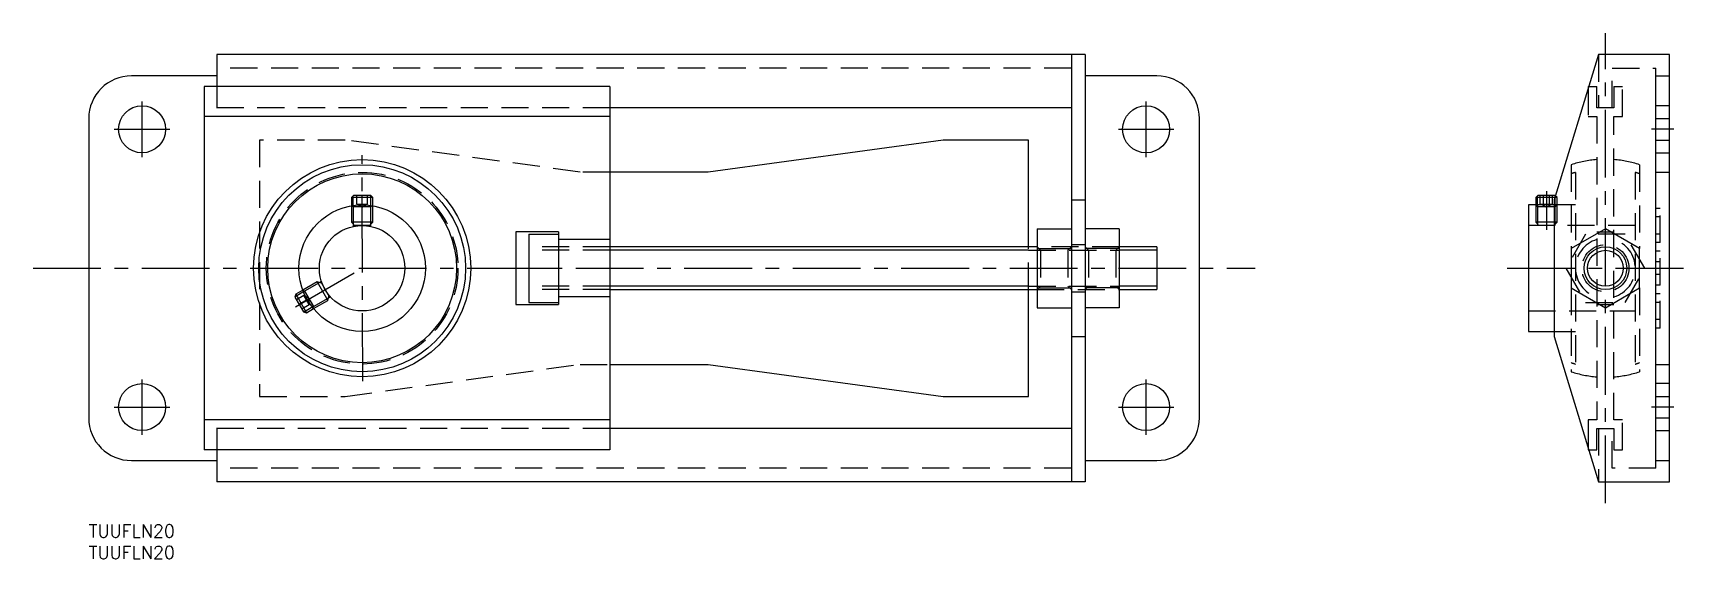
# Model space of a CAD drawing. Extents: x -13 to 375, y -8 to 115.
import ezdxf

# ---------------------------------------------------------------- set-up
doc = ezdxf.new("R2010")
doc.units = 0
doc.header["$LTSCALE"] = 0.5
doc.linetypes.add('CENTER', pattern=[50.8, 31.75, -6.35, 6.35, -6.35])
doc.linetypes.add('DASHED', pattern=[19.05, 12.7, -6.35])
for name, color, linetype in [('MSM_CENTER', 1, 'CENTER'), ('MSM_CONTINUOUS', 7, 'CONTINUOUS'), ('MSM_DASHED', 4, 'DASHED'), ('MSM_NARROW', 5, 'CONTINUOUS'), ('MSM_PART_NUMBER', 7, 'CONTINUOUS')]:
    doc.layers.add(name, color=color, linetype=linetype)
doc.styles.get("Standard").update_dxf_attribs({"font": 'txt.shx', "height": 3, "bigfont": 'bigfont.shx'})

msp = doc.modelspace()

# ---------------------------------------------------------------- linework, layer by layer
at = {"layer": 'MSM_CENTER'}
for p, q in [((355, 5), (355, 115)), ((12.5, 86), (12.5, 99)), ((247.5, 86), (247.5, 99)), ((6, 92.5), (19, 92.5)), ((241, 92.5), (254, 92.5)), ((371, 92.5), (365.8, 92.5)), ((64.14, 33.59), (64, 86.42)), ((341.2, 78), (341.2, 69)), ((-13, 60), (273, 60)), ((48.41, 51), (64, 60)), ((332, 60), (375, 60)), ((12.5, 21), (12.5, 34)), ((247.5, 21), (247.5, 34)), ((6, 27.5), (19, 27.5)), ((241, 27.5), (254, 27.5)), ((371, 27.5), (365.8, 27.5))]:
    msp.add_line(p, q, dxfattribs=at)
at = {"layer": 'MSM_CONTINUOUS'}
for p, q in [((233.2, 110), (30, 110)), ((30, 110), (30, 102.5)), ((230, 110), (230, 10)), ((233.2, 110), (233.2, 10)), ((353.4, 110), (343, 76)), ((370, 110), (353.4, 110)), ((370, 10), (370, 110)), ((30, 105), (10, 105)), ((250, 105), (233.2, 105)), ((366.8, 105), (370, 105)), ((366.8, 15), (366.8, 105)), ((27, 102.5), (27, 17.5)), ((122, 102.5), (27, 102.5)), ((122, 102.5), (122, 17.5)), ((351, 102.5), (351.11, 102.5)), ((351, 102.5), (351, 102.15)), ((230, 97.5), (122, 97.5)), ((0, 95), (0, 25)), ((122, 95.5), (27, 95.5)), ((260, 25), (260, 95)), ((200, 90), (145, 82.5)), ((220, 90), (200, 90)), ((220, 65), (220, 90)), ((145, 82.5), (122, 82.5)), ((61.99, 77), (61.5, 76.51)), ((66.5, 76.51), (61.5, 76.51)), ((61.5, 76.51), (61.5, 74.59)), ((66.01, 77), (61.99, 77)), ((66.5, 76.51), (66.01, 77)), ((66.5, 74.59), (66.5, 76.51)), ((230, 76), (233.2, 76)), ((343, 74.8), (337, 74.8)), ((337, 74.8), (337, 45.2)), ((339.19, 77), (338.7, 76.51)), ((338.7, 76.51), (338.7, 74.8)), ((343.16, 76.51), (338.7, 76.51)), ((343.21, 77), (339.19, 77)), ((343, 76), (343, 44)), ((343.28, 76.93), (343.21, 77)), ((100, 68.5), (100, 51.5)), ((110, 68.5), (100, 68.5)), ((103, 68), (103, 52)), ((103, 68), (110, 68)), ((110, 68.5), (110, 51.5)), ((122, 66.71), (110, 66.71)), ((222, 69.24), (222, 50.76)), ((222, 69.24), (230, 69.24)), ((241.2, 69.24), (233.2, 69.24)), ((241.2, 69.24), (241.2, 50.76)), ((355, 69.24), (347, 64.62)), ((363, 64.62), (355, 69.24)), ((222, 65), (122, 65)), ((222, 64.62), (230, 64.62)), ((241.2, 64.62), (233.2, 64.62)), ((250, 65), (241.2, 65)), ((250, 65), (250, 55)), ((347, 64.62), (347, 55.38)), ((363, 55.38), (363, 64.62)), ((103, 60), (110, 60)), ((50.12, 54.87), (48.45, 53.91)), ((122, 55), (222, 55)), ((220, 30), (220, 55)), ((222, 55.38), (230, 55.38)), ((241.2, 55.38), (233.2, 55.38)), ((241.2, 55), (250, 55)), ((347, 55.38), (355, 50.76)), ((355, 50.76), (363, 55.38)), ((48.45, 53.91), (48.27, 53.24)), ((48.27, 53.24), (50.28, 49.76)), ((48.45, 53.91), (50.95, 49.58)), ((50.95, 49.58), (52.62, 50.54)), ((100, 51.5), (110, 51.5)), ((103, 52), (110, 52)), ((122, 53.29), (110, 53.29)), ((222, 50.76), (230, 50.76)), ((241.2, 50.76), (233.2, 50.76)), ((50.28, 49.76), (50.95, 49.58)), ((230, 44), (233.2, 44)), ((337, 45.2), (343, 45.2)), ((343, 44), (353.4, 10)), ((122, 37.5), (145, 37.5)), ((145, 37.5), (200, 30)), ((200, 30), (220, 30)), ((122, 24.5), (27, 24.5)), ((230, 22.5), (122, 22.5)), ((122, 17.5), (27, 17.5)), ((30, 17.5), (30, 10)), ((351, 17.85), (351, 17.5)), ((351, 17.5), (351.11, 17.5)), ((10, 15), (30, 15)), ((233.2, 15), (250, 15)), ((366.8, 15), (370, 15)), ((233.2, 10), (30, 10)), ((353.4, 10), (370, 10))]:
    msp.add_line(p, q, dxfattribs=at)
for centre, radius in [((12.5, 92.5), 5.5), ((247.5, 92.5), 5.5), ((64, 60), 25.42), ((64, 60), 24.21), ((64, 60), 22.1), ((64, 60), 14.8), ((64, 60), 10), ((355, 60), 5), ((12.5, 27.5), 5.5), ((247.5, 27.5), 5.5)]:
    msp.add_circle(centre, radius, dxfattribs=at)
for centre, start, end in [((10, 95), 90, 180), ((250, 95), 360, 90), ((10, 25), 180, 270), ((250, 25), 270, 0)]:
    msp.add_arc(centre, 10, start, end, dxfattribs=at)
at = {"layer": 'MSM_DASHED'}
for p, q in [((353.4, 110), (353.4, 97.5)), ((230, 106.8), (30, 106.8)), ((356.6, 106.8), (366.8, 106.8)), ((356.6, 97.5), (356.6, 106.8)), ((366.8, 105), (366.8, 106.8)), ((30, 102.5), (30, 97.5)), ((351, 102.15), (351, 95.5)), ((351.11, 102.5), (353, 102.5)), ((353, 97.5), (353, 102.5)), ((357, 102.5), (359, 102.5)), ((357, 102.5), (357, 97.5)), ((359, 95.5), (359, 102.5)), ((122, 97.5), (27, 97.5)), ((357, 97.5), (353, 97.5)), ((370, 98), (366.8, 98)), ((351, 95.5), (353, 95.5)), ((353, 95.5), (353, 24.5)), ((357, 24.5), (357, 95.5)), ((357, 95.5), (359, 95.5)), ((60, 90), (40, 90)), ((40, 90), (40, 30)), ((115, 82.5), (60, 90)), ((366.8, 90), (370, 90)), ((366.8, 87), (370, 87)), ((122, 82.5), (115, 82.5)), ((347, 84.21), (347, 64.62)), ((348, 82.43), (348, 37.57)), ((362, 82.43), (362, 37.57)), ((363, 84.21), (363, 64.62)), ((366.8, 82.5), (370, 82.5)), ((61.5, 74.59), (61.5, 70.75)), ((61.68, 74.62), (61.93, 74.37)), ((61.93, 74.37), (61.93, 69.79)), ((66.07, 74.37), (61.93, 74.37)), ((62.75, 75), (62.75, 77)), ((62.75, 75), (65.25, 75)), ((62.75, 75), (64, 74.28)), ((64, 75), (64, 77)), ((64, 74.28), (65.25, 75)), ((65.25, 75), (65.25, 77)), ((66.07, 74.37), (66.31, 74.61)), ((66.07, 69.78), (66.07, 74.37)), ((66.5, 70.75), (66.5, 74.59)), ((338.7, 74.8), (338.7, 70.75)), ((338.7, 74.8), (339.13, 74.37)), ((338.71, 74.8), (338.7, 74.8)), ((339.13, 74.8), (339.13, 70)), ((343.27, 74.37), (339.13, 74.37)), ((339.76, 75), (339.76, 77)), ((339.76, 75), (342.64, 75)), ((339.95, 75), (341.2, 74.28)), ((340.48, 75), (340.48, 77)), ((341.2, 74.28), (342.45, 75)), ((341.92, 75), (341.92, 77)), ((342.64, 75), (342.64, 77)), ((348, 74.8), (343, 74.8)), ((343.7, 76.51), (343.16, 76.51)), ((343.27, 70), (343.27, 76.87)), ((343.27, 74.37), (343.7, 74.8)), ((343.7, 76.51), (343.28, 76.93)), ((343.7, 70.75), (343.7, 76.51)), ((367.8, 74), (366.8, 74)), ((367.8, 66), (367.8, 74)), ((66.5, 70.75), (61.5, 70.75)), ((61.5, 70.75), (62.25, 70)), ((66.07, 70), (61.93, 70)), ((65.75, 70), (66.5, 70.75)), ((362, 70), (337, 70)), ((338.7, 70.75), (339.45, 70)), ((343.7, 70.75), (338.7, 70.75)), ((342.95, 70), (343.7, 70.75)), ((367.8, 72), (366.8, 72)), ((350.38, 68), (345.76, 60)), ((359.62, 68), (350.38, 68)), ((353, 68.5), (357, 68.5)), ((364.24, 60), (359.62, 68)), ((367.8, 68), (366.8, 68)), ((367.8, 66), (366.8, 66)), ((122, 65), (103, 65)), ((122, 64.19), (103, 64.19)), ((220, 55), (220, 65)), ((220, 64.19), (241.2, 64.19)), ((241.2, 65), (222, 65)), ((222.81, 64.19), (222, 65)), ((222.81, 64.19), (222.81, 55.81)), ((230, 65), (229.19, 64.19)), ((229.19, 64.19), (229.19, 55.81)), ((233.2, 65.5), (230, 65.5)), ((234.01, 64.19), (233.2, 65)), ((234.01, 64.19), (234.01, 55.81)), ((241.2, 65), (240.39, 64.19)), ((240.39, 64.19), (240.39, 55.81)), ((367.8, 64), (366.8, 64)), ((367.8, 56), (367.8, 64)), ((345.76, 60), (350.38, 52)), ((359.62, 52), (364.24, 60)), ((367.8, 61.5), (366.8, 61.5)), ((367.8, 58.5), (366.8, 58.5)), ((53.44, 56.79), (50.12, 54.87)), ((50.52, 54.61), (50.19, 54.7)), ((54.49, 56.9), (50.52, 54.61)), ((50.52, 54.61), (52.59, 51.03)), ((53.44, 56.79), (55.94, 52.46)), ((54.46, 56.52), (53.44, 56.79)), ((54.31, 56.79), (56.37, 53.21)), ((122, 55.81), (103, 55.81)), ((122, 55), (103, 55)), ((220, 55.81), (241.2, 55.81)), ((222, 55), (222.81, 55.81)), ((222, 55), (241.2, 55)), ((229.19, 55.81), (230, 55)), ((230, 54.5), (233.2, 54.5)), ((233.2, 55), (234.01, 55.81)), ((240.39, 55.81), (241.2, 55)), ((347, 55.38), (347, 35.79)), ((363, 55.38), (363, 35.79)), ((367.8, 56), (366.8, 56)), ((50.38, 53.58), (48.65, 52.58)), ((51.01, 52.5), (49.28, 51.5)), ((51.63, 51.42), (49.9, 50.42)), ((51.63, 51.42), (50.38, 53.58)), ((51.63, 52.86), (50.38, 53.58)), ((51.63, 51.42), (51.63, 52.86)), ((52.5, 50.69), (52.59, 51.03)), ((52.59, 51.03), (56.56, 53.32)), ((52.62, 50.54), (55.94, 52.46)), ((55.94, 52.46), (56.21, 53.48)), ((350.38, 52), (359.62, 52)), ((353, 51.5), (357, 51.5)), ((367.8, 54), (366.8, 54)), ((367.8, 52), (366.8, 52)), ((367.8, 46), (367.8, 54)), ((337, 50), (362, 50)), ((367.8, 48), (366.8, 48)), ((343, 45.2), (348, 45.2)), ((367.8, 46), (366.8, 46)), ((60, 30), (115, 37.5)), ((115, 37.5), (122, 37.5)), ((366.8, 37.5), (370, 37.5)), ((370, 33), (366.8, 33)), ((40, 30), (60, 30)), ((366.8, 30), (370, 30)), ((353, 24.5), (351, 24.5)), ((351, 24.5), (351, 17.85)), ((359, 24.5), (357, 24.5)), ((359, 17.5), (359, 24.5)), ((122, 22.5), (27, 22.5)), ((30, 22.5), (30, 17.5)), ((353, 17.5), (353, 22.5)), ((353, 22.5), (357, 22.5)), ((353.4, 22.5), (353.4, 10)), ((356.6, 13.2), (356.6, 22.5)), ((357, 22.5), (357, 17.5)), ((366.8, 22), (370, 22)), ((351.11, 17.5), (353, 17.5)), ((357, 17.5), (359, 17.5)), ((230, 13.2), (30, 13.2)), ((366.8, 13.2), (356.6, 13.2)), ((366.8, 13.2), (366.8, 15))]:
    msp.add_line(p, q, dxfattribs=at)
for centre, radius in [((64, 60), 22.43), ((355, 60), 5.5)]:
    msp.add_circle(centre, radius, dxfattribs=at)
for radius, start, end in [(25.5, 94.4984, 108.2839), (25.5, 71.7161, 85.5016), (23.5, 107.3299, 109.9028), (23.5, 70.0972, 72.6701), (7, 106.6015, 253.3985), (7, 286.6015, 73.3985), (23.5, 250.0972, 252.6701), (25.5, 251.7161, 265.5016), (25.5, 274.4984, 288.2839), (23.5, 287.3299, 289.9028)]:
    msp.add_arc((355, 60), radius, start, end, dxfattribs=at)
at = {"layer": 'MSM_NARROW'}
for p, q in [((366.8, 95), (370, 95)), ((61.93, 74.37), (61.93, 76.94)), ((66.07, 74.37), (66.07, 76.94)), ((339.13, 74.8), (339.13, 76.94)), ((343.27, 76.87), (343.27, 76.94)), ((220, 64.19), (122, 64.19)), ((250, 64.19), (241.2, 64.19)), ((50.52, 54.61), (48.29, 53.32)), ((220, 55.81), (122, 55.81)), ((250, 55.81), (241.2, 55.81)), ((52.59, 51.03), (50.36, 49.74)), ((366.8, 25), (370, 25))]:
    msp.add_line(p, q, dxfattribs=at)
msp.add_circle((355, 60), 4.19, dxfattribs=at)

# ---------------------------------------------------------------- texts
at = {"layer": 'MSM_PART_NUMBER'}
for p in [(0, -3), (0, -8)]:
    msp.add_text('TUUFLN20', height=3, dxfattribs=at).set_placement(p)

doc.saveas('drawing.dxf')
